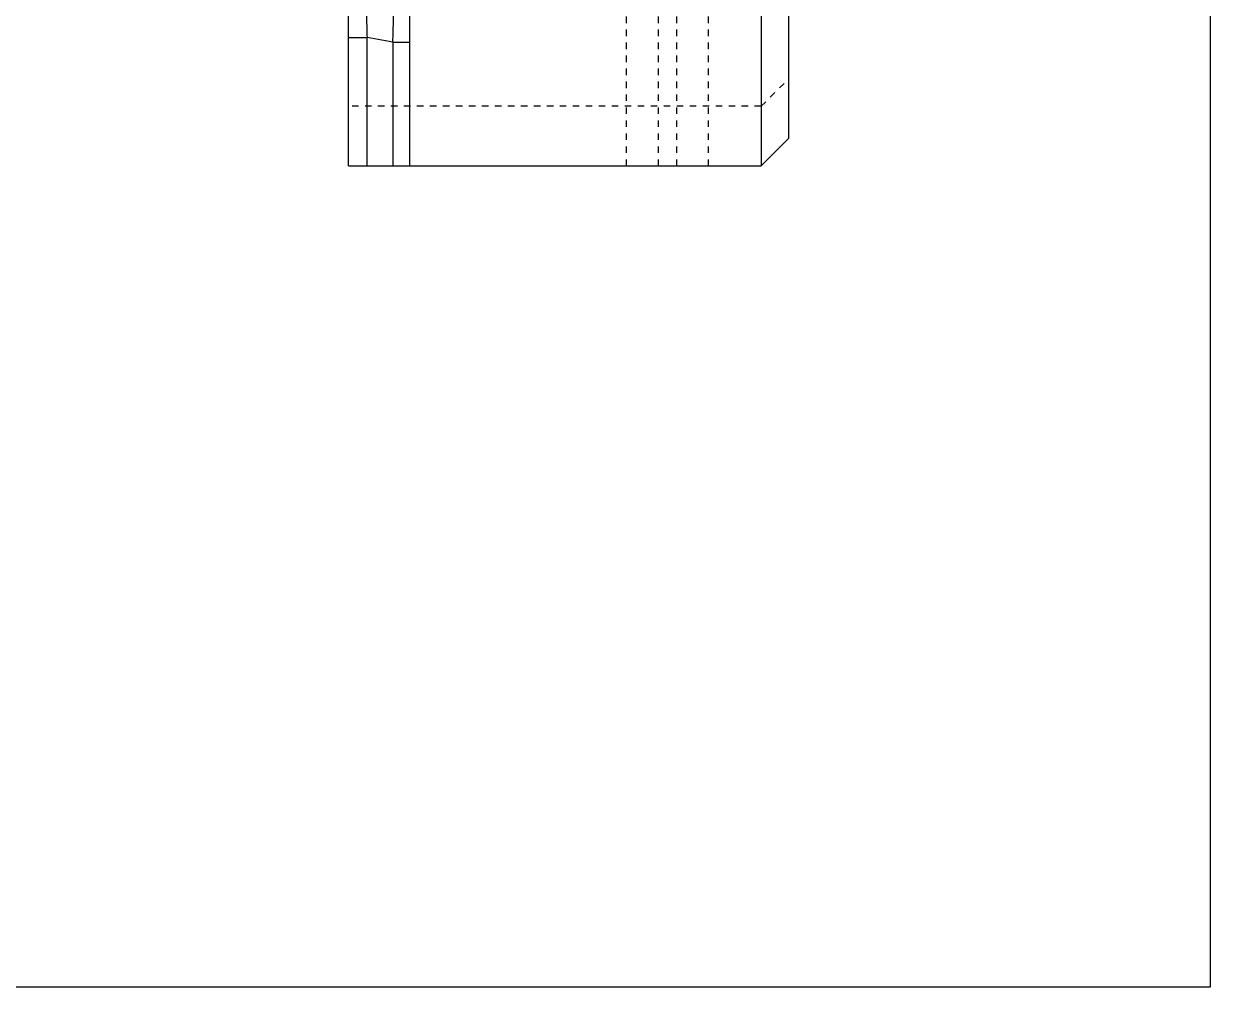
# Model space of a CAD drawing. Header units: millimetres. Extents: x 1540 to 3369, y -3458 to 1222.
# Drawn here: x 2503 to 2801.5, y -842.2 to -600 of the extents above; entities that cross this region are included whole.
import ezdxf

# ---------------------------------------------------------------- set-up
doc = ezdxf.new("R2010")
doc.units = ezdxf.units.MM
doc.header["$LTSCALE"] = 16.335
doc.linetypes.add('HIDDEN', pattern=[0.2, 0.1, -0.1])
doc.layers.get('0').update_dxf_attribs({"linetype": 'CONTINUOUS'})
doc.layers.add('21', color=7, linetype='CONTINUOUS')

msp = doc.modelspace()

# ---------------------------------------------------------------- linework, layer by layer
msp.add_lwpolyline([(1994.353, -148.726), (2801.467, -148.726), (2801.467, -842.245), (1994.353, -842.245)], close=True)
at = {"layer": '21', "color": 7, "linetype": 'Continuous'}
for p, q in [((2584.662, -635.737), (2584.662, -215.737)), ((2688.494, -215.737), (2688.494, -635.737)), ((2695.494, -628.737), (2695.494, -222.737)), ((2600.162, -635.737), (2600.162, -580.168)), ((2584.662, -603.466), (2589.372, -603.466)), ((2595.865, -604.611), (2589.372, -603.466)), ((2589.372, -635.737), (2589.372, -603.466)), ((2595.865, -604.611), (2600.162, -604.611)), ((2595.865, -604.611), (2595.865, -635.737)), ((2688.494, -635.737), (2695.494, -628.737)), ((2584.662, -635.737), (2688.494, -635.737))]:
    msp.add_line(p, q, dxfattribs=at)
at = {"layer": '21', "color": 8, "linetype": 'HIDDEN'}
for p, q in [((2667.262, -635.737), (2667.262, -384.314)), ((2675.262, -635.737), (2675.262, -384.314)), ((2654.662, -635.737), (2654.662, -594.737)), ((2662.662, -635.737), (2662.662, -594.737)), ((2688.494, -620.737), (2695.494, -613.737)), ((2688.494, -620.737), (2584.662, -620.737))]:
    msp.add_line(p, q, dxfattribs=at)
at = {"layer": '21', "color": 7, "linetype": 'Continuous'}
for points, knots in [([(2589.372, -573.902), (2589.354, -573.899), (2589.322, -573.929), (2589.3, -573.977), (2589.267, -574.071), (2589.233, -574.232), (2589.177, -574.606), (2589.124, -575.246), (2589.072, -576.211), (2589.032, -577.431), (2589.003, -578.896), (2588.986, -580.592), (2588.981, -582.509), (2588.988, -584.631), (2589.013, -587.813), (2589.076, -592.149), (2589.196, -597.676), (2589.308, -601.502), (2589.372, -603.466)], [0, 0, 0, 0, 0.0018796, 0.0034992, 0.0056753, 0.0117653, 0.0201958, 0.0439799, 0.0767319, 0.1180873, 0.167666, 0.2250823, 0.2899472, 0.3618119, 0.4399914, 0.6123178, 0.8009721, 1, 1, 1, 1]), ([(2595.865, -604.611), (2595.918, -602.675), (2596.014, -598.89), (2596.126, -593.408), (2596.189, -589.09), (2596.216, -585.909), (2596.223, -583.784), (2596.217, -581.86), (2596.199, -580.155), (2596.17, -578.68), (2596.13, -577.446), (2596.087, -576.573), (2596.046, -576.004), (2596.015, -575.677), (2595.983, -575.42), (2595.948, -575.227), (2595.918, -575.114), (2595.885, -575.05), (2595.865, -575.047)], [0, 0, 0, 0, 0.1963291, 0.3836976, 0.5557385, 0.6340227, 0.7060895, 0.7712145, 0.8289526, 0.8789286, 0.9207694, 0.9541051, 0.9674708, 0.978577, 0.9873842, 0.9938619, 0.9980089, 1, 1, 1, 1])]:
    msp.add_open_spline(points, degree=3, knots=knots, dxfattribs=at)

doc.saveas('drawing.dxf')
